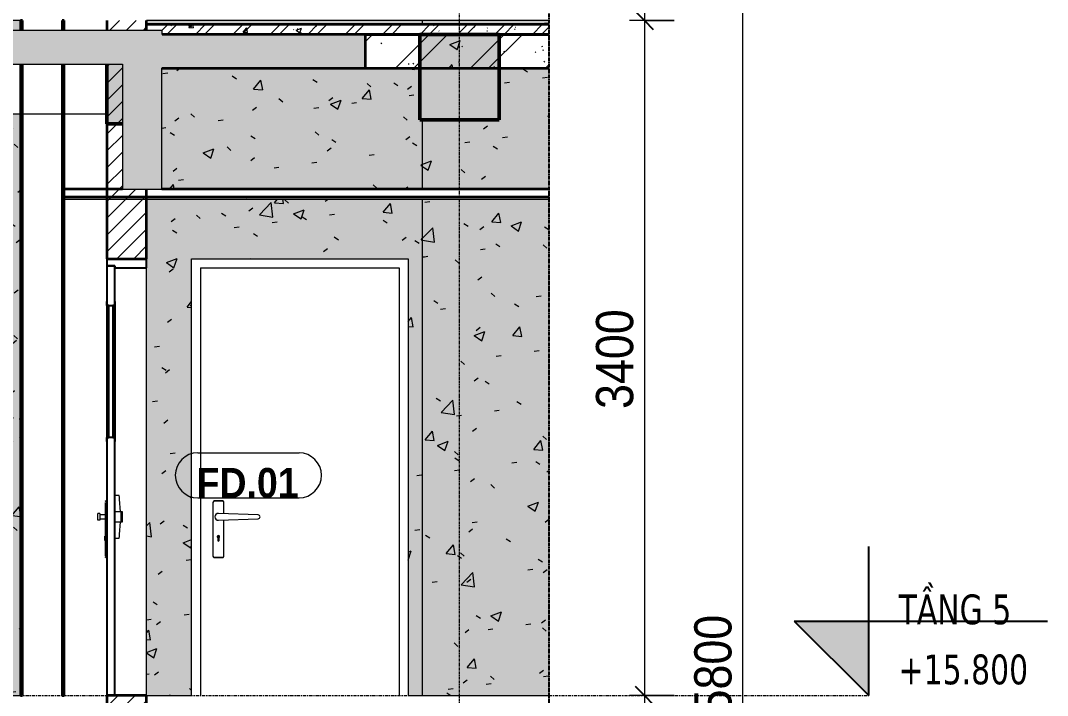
# Model space of a CAD drawing. Header units: millimetres. Extents: x 39389 to 101854, y -4225 to 80933.
# Drawn here: x 93573 to 98744, y 15800 to 19200 of the extents above; entities that cross this region are included whole.
import ezdxf

# ---------------------------------------------------------------- set-up
doc = ezdxf.new("R2010")
doc.units = ezdxf.units.MM
for name, pattern in [('Centre', [31.75, 6.35, -4.7625, 15.875, -4.7625]), ('Grid Line', [22.225, 12.7, -3.175, 3.175, -3.175]), ('Hidden', [7.14375, 4.7625, -2.38125])]:
    doc.linetypes.add(name, pattern=pattern)
for name, color, linetype, lineweight in [('0-5', 90, 'Continuous', 5), ('A-ANNO-DIMS', 211, 'Continuous', 9), ('A-ANNO-DIMS-75', 211, 'Continuous', 9), ('A-CLNG-1', 7, 'Continuous', 35), ('A-CLNG-FNSH-1', 250, 'Continuous', 18), ('A-CLNG-PATT-1', 13, 'Continuous', 18), ('A-DETL-GENF', 92, 'Continuous', 18), ('A-DETL-GENF-2', 254, 'Continuous', 18), ('A-DETL-GENF-3', 92, 'Hidden', 25), ('A-DETL-MEDM', 33, 'Continuous', 35), ('A-DETL-THIN', 151, 'Continuous', 18), ('A-DOOR', 31, 'Continuous', 18), ('A-DOOR-4', 31, 'Continuous', 25), ('A-DOOR-FRAM', 31, 'Continuous', 25), ('A-DOOR-FRAM-1', 31, 'Continuous', 18), ('A-DOOR-GLAZ', 31, 'Continuous', 25), ('A-DOOR-IDEN', 31, 'Continuous', 9), ('A-FLOR-FNSH-1', 7, 'Continuous', 35), ('A-FLOR-LEVL', 51, 'Continuous', 9), ('A-FLOR-LEVL-1', 51, 'Continuous', 25), ('A-FLOR-LEVL-2', 51, 'Centre', 9), ('A-FLOR-PATT-1', 253, 'Continuous', 18), ('A-FLOR-PATT-2', 8, 'Continuous', 18), ('A-WALL-2', 7, 'Continuous', 35), ('A-WALL-PATT-1', 111, 'Continuous', 18), ('I-WALL', 2, 'Continuous', 18), ('S-BEAM-1', 43, 'Continuous', 5), ('S-BEAM-2', 250, 'Continuous', 18), ('S-BEAM-3', 90, 'Continuous', 50), ('S-GRID-1', 1, 'Grid Line', 9)]:
    doc.layers.add(name, color=color, linetype=linetype, lineweight=lineweight)
doc.styles.add('Arial_B_2', font='arialbd.ttf', dxfattribs={"width": 0.9, "height": 150})
doc.styles.add('Tahoma_B_1', font='tahomabd.ttf', dxfattribs={"width": 0.85, "height": 150})
doc.styles.add('UTM Avo_1', font='', dxfattribs={"width": 0.9, "height": 187.5})
doc.styles.get('UTM Avo_1').set_extended_font_data('UTM Avo')
doc.dimstyles.new('1_Dim_chi_tiet_2_5_2', dxfattribs={"dimscale": 304.8, "dimtxt": 187.368928, "dimasz": 0.295276, "dimexe": 0.246063, "dimexo": 0.0625, "dimgap": 0.024606, "dimtad": 1, "dimdec": 0, "dimrnd": 5, "dimzin": 0, "dimdsep": 46, "dimtxsty": 'UTM Avo_1', "dimblk1": 'OBLIQUE', "dimblk2": 'OBLIQUE', "dimsah": 1, "dimcen": 0.09, "dimdle": 0.246063, "dimazin": 0, "dimtfac": 1, "dimtdec": 4, "dimtix": 1, "dimtmove": 0, "dimatfit": 3, "dimfxl": 0.492126, "dimfxlon": 1, "dimtvp": 1, "dimtolj": 1, "dimtzin": 0, "dimarcsym": 2})
pattern_1 = [(50, (-74605.9, 15225), (546.553, -47.817), [57.15, -628.65]), (355, (-74605.9, 15225), (-105.73, 573.17), [45.72, -502.92]), (100.451, (-74560.35, 15221), (440.828, 525.35), [48.57, -534.27]), (46.184, (-74605.9, 15377.4), (813.24, -126.13), [85.725, -942.975]), (96.636, (-74538.1, 15366.9), (712.21, 742.28), [72.855, -801.405]), (351.184, (-74605.9, 15377.4), (712.21, 742.28), [68.58, -754.38]), (21, (-74529.7, 15339.3), (454.843, -306.796), [57.15, -628.65]), (326, (-74529.7, 15339.3), (185.406, 552.564), [45.72, -502.92]), (71.451, (-74491.8, 15313.73), (640.25, 245.764), [48.57, -534.27]), (37.5, (-74605.9, 15225), (9.2664, 253.665), [5.029, -491.795, 5.029, -505.511, -504.825]), (37.5, (-74605.9, 15225), (9.2664, 253.665), [-1007.364, 5.03, -499.796]), (7.5, (-74605.9, 15225), (200.46, 300.541), [5.029, -286.055, 5.029, -480.365, -192.405]), (7.5, (-74605.9, 15225), (200.46, 300.541), [-776.478, 5.03, -187.376]), (327.5, (-74775.82, 15225), (406.773, -17.1864), [5.029, -185.471, 5.029, -589.331, -788.67]), (327.5, (-74775.82, 15225), (406.773, -17.1864), [-784.86, 5.03, -783.64]), (317.5, (-74852.02, 15225), (444.388, 76.28), [5.03, -242.62, 5.03, -389.687, -560.07]), (317.5, (-74852.02, 15225), (444.388, 76.28), [-642.366, 5.03, -555.04]), (45, (-74605.9, 15225), (-188.585, 188.585), []), (45, (-74605.9, 15510.75), (-188.585, 188.585), [])]
pattern_2 = [(50, (91113.64, 15225), (546.553, -47.817), [57.15, -628.65]), (355, (91113.64, 15225), (-105.73, 573.17), [45.72, -502.92]), (100.451, (91159.2, 15221), (440.828, 525.35), [48.57, -534.27]), (46.184, (91113.64, 15377.4), (813.24, -126.13), [85.725, -942.975]), (96.636, (91181.4, 15366.9), (712.21, 742.28), [72.855, -801.405]), (351.184, (91113.64, 15377.4), (712.21, 742.28), [68.58, -754.38]), (21, (91189.84, 15339.3), (454.843, -306.796), [57.15, -628.65]), (326, (91189.84, 15339.3), (185.406, 552.564), [45.72, -502.92]), (71.451, (91227.75, 15313.73), (640.25, 245.764), [48.57, -534.27]), (37.5, (91113.64, 15225), (9.2664, 253.665), [25.146, -471.678, 25.146, -485.394, -504.825]), (37.5, (91113.64, 15225), (9.2664, 253.665), [-1007.364, 25.146, -479.68]), (7.5, (91113.64, 15225), (200.46, 300.541), [25.146, -265.938, 25.146, -460.248, -192.405]), (7.5, (91113.64, 15225), (200.46, 300.541), [-776.478, 25.146, -167.26]), (327.5, (90943.72, 15225), (406.773, -17.1864), [25.146, -165.354, 25.146, -569.214, -788.67]), (327.5, (90943.72, 15225), (406.773, -17.1864), [-784.86, 25.146, -763.524]), (317.5, (90867.52, 15225), (444.388, 76.28), [25.146, -222.504, 25.146, -369.57, -560.07]), (317.5, (90867.52, 15225), (444.388, 76.28), [-642.366, 25.146, -534.924])]
pattern_3 = [(37.5, (91113.644, 15225), (-2.40047, 73.41204), [2.515, -55.397, 2.515, -62.255, -61.913]), (37.5, (91113.644, 15225), (-2.40047, 73.41204), [-122.682, 2.515, -59.398]), (7.5, (91113.64, 15225), (67.4282, 107.524), [2.515, -28.727, 2.515, -49.682, -20.003]), (7.5, (91113.64, 15225), (67.4282, 107.524), [-83.439, 2.515, -17.488]), (327.5, (91066.78, 15225), (118.6493, 0.2155), [2.515, -16.535, 2.515, -66.065, -89.535]), (327.5, (91066.78, 15225), (118.6493, 0.2155), [-87.63, 2.515, -87.02]), (317.5, (91066.78, 15225), (114.5339, 33.4393), [2.515, -7.01, 2.515, -42.443, -51.435]), (317.5, (91066.78, 15225), (114.5339, 33.4393), [-54.483, 2.515, -48.92])]
pattern_4 = [(45, (91113.644, 15225), (-39.77476, 39.77476), [])]
pattern_5 = [(45, (91113.644, 15225), (-42.4264, 42.4264), [])]

# ---------------------------------------------------------------- blocks, each defined once
blk = doc.blocks.new('NCV_TKTC_KET CAU_rvt-6-TKCS_THANG BỘ TB1 - MẶT CẮT')
at = {"layer": 'A-FLOR-PATT-1'}
h = blk.add_hatch(dxfattribs=at)
h.set_pattern_fill('FP_7', color=256, style=0, pattern_type=2)
h.set_pattern_definition(pattern_1)
h.paths.add_polyline_path([(-69486.8, 18960), (-69486.8, 19130), (-70409.2, 19130), (-70409.2, 18960)])
h = blk.add_hatch(dxfattribs=at)
h.set_pattern_fill('FP_7', color=256, style=0, pattern_type=2)
h.set_pattern_definition(pattern_1)
h.paths.add_polyline_path([(-69486.8, 18960), (-69486.8, 19130), (-70409.2, 19130), (-70409.2, 18960)])
at = {"layer": 'S-BEAM-1'}
for points in [[(-70136.9, 18700), (-69736.9, 18700), (-69736.9, 19130), (-70136.9, 19130), (-70136.9, 18892.8)], [(-71633.6, 18680), (-71633.6, 18980), (-71711.9, 18980), (-71711.9, 18680)]]:
    blk.add_hatch(color=256, dxfattribs=at).paths.add_polyline_path(points)
at = {"layer": 'A-FLOR-FNSH-1'}
for p, q in [((-69486.8, 19130), (-70409.2, 19130)), ((-70409.2, 18960), (-69486.8, 18960))]:
    blk.add_line(p, q, dxfattribs=at)
at = {"layer": 'S-BEAM-2'}
for p, q in [((-73036.9, 18730), (-72146.9, 18730)), ((-72136.9, 18730), (-71936.9, 18730)), ((-71926.9, 18730), (-71711.9, 18730))]:
    blk.add_line(p, q, dxfattribs=at)
at = {"layer": 'S-BEAM-3'}
for p, q in [((-69736.9, 19130), (-70136.9, 19130)), ((-70136.9, 19130), (-70136.9, 18700)), ((-69736.9, 18700), (-69736.9, 19130)), ((-71711.9, 18980), (-71711.9, 18680)), ((-71711.9, 18680), (-71633.6, 18680)), ((-70136.9, 18700), (-69736.9, 18700))]:
    blk.add_line(p, q, dxfattribs=at)
blk = doc.blocks.new('FD_01 - FD_01-1200x2200mm-V76-TKCS_THANG BỘ TB1 - MẶT CẮT')
at = {"layer": 'A-DOOR'}
for p, q in [((-71713.9, 4165), (-71713.9, 3500)), ((-71669.9, 4165), (-71669.9, 3500)), ((-71649.9, 3208), (-71671.9, 3208)), ((-71719.9, 3172.5), (-71719.9, 2902.5)), ((-71711.9, 3180), (-71717.9, 3180)), ((-71643.4, 3125.4), (-71648.4, 3188.9)), ((-71757, 3110), (-71757, 3117.5)), ((-71746.9, 3117.5), (-71757, 3117.5)), ((-71757, 3100), (-71757, 3110)), ((-71746.9, 3117.5), (-71746.9, 3110)), ((-71746.9, 3110), (-71746.9, 3100)), ((-71720, 3110), (-71746.9, 3110)), ((-71720, 3110), (-71720, 3109.7)), ((-71640.2, 3125.4), (-71671.9, 3125.4)), ((-71671.9, 3125.4), (-71671.9, 3074.6)), ((-71633.8, 3125.4), (-71640.2, 3125.4)), ((-71640.2, 3125.4), (-71640.2, 3074.6)), ((-71640.2, 3074.6), (-71640.2, 3125.4)), ((-71633.8, 3074.6), (-71633.8, 3125.4)), ((-71757, 3090), (-71757, 3100)), ((-71757, 3082.5), (-71757, 3090)), ((-71746.9, 3082.5), (-71757, 3082.5)), ((-71746.9, 3100), (-71746.9, 3090)), ((-71746.9, 3090), (-71746.9, 3082.5)), ((-71746.9, 3090), (-71720, 3090)), ((-71720, 3090.3), (-71720, 3090)), ((-71671.9, 3074.6), (-71640.2, 3074.6)), ((-71648.4, 3011.1), (-71643.4, 3074.6)), ((-71640.2, 3074.6), (-71633.8, 3074.6)), ((-71719.9, 3006), (-71721.9, 3006)), ((-71721.9, 2995.1), (-71721.9, 3003.2)), ((-71721.9, 2997), (-71721.9, 3003)), ((-71721.9, 3003), (-71721.9, 3003)), ((-71721.9, 2997), (-71721.9, 2997)), ((-71721.9, 2996.2), (-71721.9, 2995.1)), ((-71721.9, 2981.2), (-71721.9, 2995.1)), ((-71719.9, 2995.1), (-71721.9, 2995.1)), ((-71721.9, 2981.2), (-71721.9, 2981.2)), ((-71721.9, 2977.7), (-71719.9, 2977.7)), ((-71671.9, 2992.1), (-71649.9, 2992.1)), ((-71717.9, 2895), (-71711.9, 2895))]:
    blk.add_line(p, q, dxfattribs=at)
at = {"layer": 'A-DOOR', "flags": 128}
for points in [[(-71648.4, 3188.9), (-71648.7, 3193.1), (-71649, 3197.2), (-71649.3, 3200.8), (-71649.5, 3203.8), (-71649.7, 3206.1), (-71649.8, 3207.5), (-71649.9, 3208)], [(-71719.9, 3178), (-71719.9, 3178.1), (-71719.9, 3178.2), (-71719.9, 3178.2), (-71719.9, 3178.3), (-71719.9, 3178.4), (-71719.9, 3178.5), (-71719.9, 3178.6), (-71719.8, 3178.6), (-71719.8, 3178.7), (-71719.8, 3178.8), (-71719.7, 3178.9), (-71719.7, 3178.9), (-71719.7, 3179), (-71719.6, 3179.1), (-71719.6, 3179.1), (-71719.5, 3179.2), (-71719.5, 3179.3), (-71719.4, 3179.3), (-71719.4, 3179.4), (-71719.3, 3179.4), (-71719.3, 3179.5), (-71719.2, 3179.5), (-71719.1, 3179.6), (-71719.1, 3179.6), (-71719, 3179.7)], [(-71718.9, 3179.8), (-71718.8, 3179.8), (-71718.7, 3179.8), (-71718.7, 3179.9), (-71718.6, 3179.9), (-71718.5, 3179.9), (-71718.4, 3179.9), (-71718.4, 3180), (-71718.3, 3180), (-71718.2, 3180), (-71718.1, 3180), (-71718, 3180), (-71718, 3180), (-71717.9, 3180)], [(-71649.9, 2992.1), (-71649.8, 2992.5), (-71649.7, 2993.9), (-71649.5, 2996.2), (-71649.3, 2999.2), (-71649, 3002.8), (-71648.7, 3006.9), (-71648.4, 3011.1)], [(-71719, 2895.3), (-71719.1, 2895.3), (-71719.1, 2895.4), (-71719.2, 2895.4), (-71719.3, 2895.5), (-71719.3, 2895.6), (-71719.4, 2895.6), (-71719.4, 2895.7), (-71719.5, 2895.7), (-71719.5, 2895.8), (-71719.6, 2895.9), (-71719.6, 2895.9), (-71719.7, 2896), (-71719.7, 2896.1), (-71719.7, 2896.1), (-71719.8, 2896.2), (-71719.8, 2896.3), (-71719.8, 2896.4), (-71719.9, 2896.4), (-71719.9, 2896.5), (-71719.9, 2896.6), (-71719.9, 2896.7), (-71719.9, 2896.7), (-71719.9, 2896.8), (-71719.9, 2896.9), (-71719.9, 2897), (-71719.9, 2897)], [(-71717.9, 2895), (-71718, 2895), (-71718.1, 2895), (-71718.2, 2895), (-71718.3, 2895), (-71718.3, 2895), (-71718.4, 2895.1), (-71718.5, 2895.1), (-71718.6, 2895.1), (-71718.6, 2895.1), (-71718.7, 2895.2), (-71718.8, 2895.2), (-71718.9, 2895.2)]]:
    blk.add_lwpolyline(points, dxfattribs=at)
at = {"layer": 'A-DOOR-4'}
for p, q in [((-71711.9, 4365), (-71711.9, 4165)), ((-71671.9, 4365), (-71711.9, 4365)), ((-71671.9, 4165), (-71671.9, 4365)), ((-71711.9, 4185), (-71713.9, 4185)), ((-71713.9, 4185), (-71713.9, 4165)), ((-71713.9, 4165), (-71711.9, 4165)), ((-71711.9, 4165), (-71711.9, 4185)), ((-71711.9, 4165), (-71671.9, 4165)), ((-71669.9, 4185), (-71671.9, 4185)), ((-71671.9, 4185), (-71671.9, 4165)), ((-71671.9, 4165), (-71669.9, 4165)), ((-71669.9, 4165), (-71669.9, 4185)), ((-71711.9, 3500), (-71713.9, 3500)), ((-71713.9, 3500), (-71713.9, 3480)), ((-71713.9, 3480), (-71711.9, 3480)), ((-71711.9, 3500), (-71711.9, 2200)), ((-71671.9, 3500), (-71711.9, 3500)), ((-71711.9, 3480), (-71711.9, 3500)), ((-71671.9, 2200), (-71671.9, 3500)), ((-71669.9, 3500), (-71671.9, 3500)), ((-71671.9, 3500), (-71671.9, 3480)), ((-71671.9, 3480), (-71669.9, 3480)), ((-71669.9, 3480), (-71669.9, 3500)), ((-71711.9, 2200), (-71671.9, 2200))]:
    blk.add_line(p, q, dxfattribs=at)
at = {"layer": 'A-DOOR-FRAM'}
for p, q in [((-71511.9, 4400), (-71711.9, 4400)), ((-71711.9, 4400), (-71711.9, 4365)), ((-71511.9, 4355), (-71511.9, 4400)), ((-71711.9, 4365), (-71671.9, 4365)), ((-71671.9, 4365), (-71671.9, 4355)), ((-71671.9, 4355), (-71511.9, 4355))]:
    blk.add_line(p, q, dxfattribs=at)
at = {"layer": 'A-DOOR-FRAM-1'}
blk.add_line((-71511.9, 2200), (-71511.9, 4355), dxfattribs=at)
at = {"layer": 'A-DOOR-GLAZ'}
for p, q in [((-71701.9, 4165), (-71711.9, 4165)), ((-71711.9, 4165), (-71711.9, 3500)), ((-71701.9, 3500), (-71701.9, 4165)), ((-71671.9, 4165), (-71681.9, 4165)), ((-71681.9, 4165), (-71681.9, 3500)), ((-71671.9, 3500), (-71671.9, 4165)), ((-71711.9, 3500), (-71701.9, 3500)), ((-71681.9, 3500), (-71671.9, 3500))]:
    blk.add_line(p, q, dxfattribs=at)
blk = doc.blocks.new('FD_05 - FD_05-1000x2200mm-V78-TKCS_THANG BỘ TB1 - MẶT CẮT')
at = {"layer": 'A-DOOR'}
for p, q in [((-71177.8, 6572.5), (-71177.8, 6302.5)), ((-71130.3, 6580), (-71170.3, 6580)), ((-71170.3, 6580), (-71130.3, 6580)), ((-71122.8, 6516.5), (-71122.8, 6572.5)), ((-70949.9, 6510), (-71150.3, 6517.5)), ((-71150.3, 6482.5), (-70949.9, 6490)), ((-71122.8, 6302.5), (-71122.8, 6483.5)), ((-71153.8, 6395.1), (-71153.8, 6381.2)), ((-71151, 6397), (-71151, 6403)), ((-71149.6, 6403), (-71149.6, 6397)), ((-71146.8, 6381.2), (-71146.8, 6395.1)), ((-71170.3, 6295), (-71130.3, 6295)), ((-71130.3, 6295), (-71170.3, 6295))]:
    blk.add_line(p, q, dxfattribs=at)
at = {"layer": 'A-DOOR', "flags": 128}
for points in [[(-71170.3, 6580), (-71170.6, 6580), (-71170.9, 6580), (-71171.2, 6579.9), (-71171.5, 6579.9), (-71171.8, 6579.9), (-71172.1, 6579.8), (-71172.4, 6579.7), (-71172.7, 6579.6), (-71173, 6579.5), (-71173.2, 6579.4), (-71173.5, 6579.3), (-71173.8, 6579.2), (-71174, 6579), (-71174.3, 6578.9), (-71174.5, 6578.7), (-71174.8, 6578.5), (-71175, 6578.3), (-71175.3, 6578.1), (-71175.5, 6577.9), (-71175.7, 6577.7), (-71175.9, 6577.5), (-71176.1, 6577.3), (-71176.3, 6577), (-71176.5, 6576.8), (-71176.6, 6576.6), (-71176.8, 6576.3), (-71176.9, 6576), (-71177.1, 6575.8), (-71177.2, 6575.5), (-71177.3, 6575.2), (-71177.4, 6574.9), (-71177.5, 6574.7), (-71177.6, 6574.4), (-71177.6, 6574.1), (-71177.7, 6573.8), (-71177.7, 6573.5), (-71177.8, 6573.2), (-71177.8, 6572.9), (-71177.8, 6572.6), (-71177.8, 6572.5)], [(-71122.8, 6572.5), (-71122.8, 6572.8), (-71122.8, 6573.1), (-71122.9, 6573.4), (-71122.9, 6573.7), (-71123, 6574), (-71123, 6574.3), (-71123.1, 6574.6), (-71123.2, 6574.9), (-71123.3, 6575.1), (-71123.4, 6575.4), (-71123.5, 6575.7), (-71123.7, 6576), (-71123.8, 6576.2), (-71124, 6576.5), (-71124.1, 6576.7), (-71124.3, 6577), (-71124.5, 6577.2), (-71124.7, 6577.4), (-71124.9, 6577.7), (-71125.1, 6577.9), (-71125.3, 6578.1), (-71125.5, 6578.3), (-71125.8, 6578.5), (-71126, 6578.6), (-71126.3, 6578.8), (-71126.5, 6579), (-71126.8, 6579.1), (-71127, 6579.3), (-71127.3, 6579.4), (-71127.6, 6579.5), (-71127.9, 6579.6), (-71128.2, 6579.7), (-71128.4, 6579.8), (-71128.7, 6579.8), (-71129, 6579.9), (-71129.3, 6579.9), (-71129.6, 6580), (-71129.9, 6580), (-71130.2, 6580), (-71130.3, 6580)], [(-71177.8, 6302.5), (-71177.8, 6302.2), (-71177.8, 6301.9), (-71177.8, 6301.6), (-71177.7, 6301.3), (-71177.7, 6301), (-71177.6, 6300.7), (-71177.5, 6300.4), (-71177.4, 6300.1), (-71177.3, 6299.9), (-71177.2, 6299.6), (-71177.1, 6299.3), (-71177, 6299), (-71176.8, 6298.8), (-71176.7, 6298.5), (-71176.5, 6298.3), (-71176.3, 6298), (-71176.1, 6297.8), (-71175.9, 6297.6), (-71175.7, 6297.3), (-71175.5, 6297.1), (-71175.3, 6296.9), (-71175.1, 6296.7), (-71174.9, 6296.5), (-71174.6, 6296.4), (-71174.4, 6296.2), (-71174.1, 6296), (-71173.8, 6295.9), (-71173.6, 6295.7), (-71173.3, 6295.6), (-71173, 6295.5), (-71172.7, 6295.4), (-71172.5, 6295.3), (-71172.2, 6295.2), (-71171.9, 6295.2), (-71171.6, 6295.1), (-71171.3, 6295.1), (-71171, 6295), (-71170.7, 6295), (-71170.4, 6295), (-71170.3, 6295)], [(-71130.3, 6295), (-71130, 6295), (-71129.7, 6295), (-71129.4, 6295.1), (-71129.1, 6295.1), (-71128.8, 6295.1), (-71128.5, 6295.2), (-71128.3, 6295.3), (-71128, 6295.4), (-71127.7, 6295.5), (-71127.4, 6295.6), (-71127.1, 6295.7), (-71126.9, 6295.8), (-71126.6, 6296), (-71126.3, 6296.1), (-71126.1, 6296.3), (-71125.8, 6296.5), (-71125.6, 6296.7), (-71125.4, 6296.9), (-71125.1, 6297.1), (-71124.9, 6297.3), (-71124.7, 6297.5), (-71124.5, 6297.7), (-71124.3, 6298), (-71124.2, 6298.2), (-71124, 6298.5), (-71123.8, 6298.7), (-71123.7, 6299), (-71123.6, 6299.2), (-71123.4, 6299.5), (-71123.3, 6299.8), (-71123.2, 6300.1), (-71123.1, 6300.4), (-71123, 6300.7), (-71123, 6300.9), (-71122.9, 6301.2), (-71122.9, 6301.5), (-71122.8, 6301.8), (-71122.8, 6302.1), (-71122.8, 6302.4), (-71122.8, 6302.5)]]:
    blk.add_lwpolyline(points, dxfattribs=at)
at = {"layer": 'A-DOOR'}
for centre, radius, start, end in [((-71170.3, 6572.5), 7.5, 90, 180), ((-71130.3, 6572.5), 7.5, 0, 90), ((-71150.3, 6500), 17.5, 90, 180), ((-71150.3, 6500), 17.5, 180, 270), ((-70950.3, 6500), 10, 0, 87.8544), ((-70950.3, 6500), 10, 272.1456, 0), ((-71150.3, 6400), 6, 305.6853, 234.3147), ((-71150.3, 6381.2), 3.5, 180, 0), ((-71150.3, 6403), 0.7, 0, 180), ((-71150.3, 6397), 0.7, 180, 0), ((-71150.3, 6397), 0.7, 195, 255), ((-71150.3, 6403), 0.7, 120, 150), ((-71150.3, 6397), 0.7, 285, 345), ((-71150.3, 6403), 0.7, 30, 60), ((-71170.3, 6302.5), 7.5, 180, 270), ((-71130.3, 6302.5), 7.52, 270, 0)]:
    blk.add_arc(centre, radius, start, end, dxfattribs=at)
at = {"layer": 'A-DOOR-FRAM-1'}
for p, q in [((-71240.3, 7755), (-71240.3, 5600)), ((-71240.3, 7755), (-70240.3, 7755)), ((-70240.3, 7755), (-70240.3, 5600))]:
    blk.add_line(p, q, dxfattribs=at)
blk = doc.blocks.new('BORDER VIEW - BORDER VIEW-3755933-TKCS_THANG BỘ TB1 - MẶT CẮT')
at = {"layer": 'A-DETL-GENF-3'}
blk.add_line((-69486.8, 33921.5), (-69486.8, -2550), dxfattribs=at)
blk = doc.blocks.new('Level - CAO ĐỘ LEVEL-350587-TKCS_THANG BỘ TB1 - MẶT CẮT')
at = {"layer": 'A-FLOR-LEVL'}
blk.add_hatch(color=256, dxfattribs=at).paths.add_polyline_path([(-67875.6, 2575), (-67875.6, 2200), (-68250.6, 2575)])
at = {"layer": 'A-FLOR-LEVL-1'}
for p, q in [((-67875.6, 2200), (-67875.6, 2950)), ((-68250.6, 2575), (-67875.6, 2200)), ((-68250.6, 2575), (-66975.6, 2575))]:
    blk.add_line(p, q, dxfattribs=at)
blk = doc.blocks.new('DIMBLOCK210-TKCS_THANG BỘ TB1 - MẶT CẮT')
at = {"layer": 'A-ANNO-DIMS-75'}
for p, q in [((96863.9, 22600), (96638.9, 22600)), ((96713.9, 22600), (96713.9, 19200)), ((96713.9, 22600), (96863.9, 22600)), ((96863.9, 19200), (96638.9, 19200)), ((96713.9, 19200), (96863.9, 19200))]:
    blk.add_line(p, q, dxfattribs=at)
at = {"layer": 'A-ANNO-DIMS-75', "lineweight": 25}
for p, q in [((96713.9, 22600), (96668.9, 22645)), ((96713.9, 22600), (96758.9, 22555)), ((96713.9, 19200), (96668.9, 19245)), ((96713.9, 19200), (96758.9, 19155))]:
    blk.add_line(p, q, dxfattribs=at)
at = {"layer": 'A-ANNO-DIMS-75', "color": 0, "insert": (96470.3, 20643.2), "char_height": 187.5, "width": 616.236, "attachment_point": 1, "rotation": 90, "line_spacing_factor": 1.110334, "style": 'UTM Avo_1'}
blk.add_mtext('3400', dxfattribs=at)
blk = doc.blocks.new('_Oblique')
at = {"color": 0, "linetype": 'ByBlock', "lineweight": -2}
blk.add_line((-0.5, -0.5), (0.5, 0.5), dxfattribs=at)
blk = doc.blocks.new('DIMBLOCK211-TKCS_THANG BỘ TB1 - MẶT CẮT')
at = {"layer": 'A-ANNO-DIMS-75', "lineweight": 25}
for p, q in [((96713.9, 19200), (96668.9, 19245)), ((96713.9, 19200), (96758.9, 19155)), ((96713.9, 15800), (96668.9, 15845)), ((96713.9, 15800), (96758.9, 15755))]:
    blk.add_line(p, q, dxfattribs=at)
at = {"layer": 'A-ANNO-DIMS-75'}
for p, q in [((96863.9, 19200), (96638.9, 19200)), ((96713.9, 19200), (96713.9, 15800)), ((96713.9, 19200), (96863.9, 19200)), ((96863.9, 15800), (96638.9, 15800)), ((96713.9, 15800), (96863.9, 15800))]:
    blk.add_line(p, q, dxfattribs=at)
at = {"layer": 'A-ANNO-DIMS-75', "color": 0, "insert": (96470.3, 17243.2), "char_height": 187.5, "width": 616.236, "attachment_point": 1, "rotation": 90, "line_spacing_factor": 1.110334, "style": 'UTM Avo_1'}
blk.add_mtext('3400', dxfattribs=at)
blk = doc.blocks.new('DIMBLOCK212-TKCS_THANG BỘ TB1 - MẶT CẮT')
at = {"layer": 'A-ANNO-DIMS-75', "lineweight": 25}
for p, q in [((96713.9, 15800), (96668.9, 15845)), ((96713.9, 15800), (96758.9, 15755)), ((96713.9, 12400), (96668.9, 12445)), ((96713.9, 12400), (96758.9, 12355))]:
    blk.add_line(p, q, dxfattribs=at)
at = {"layer": 'A-ANNO-DIMS-75'}
for p, q in [((96863.9, 15800), (96638.9, 15800)), ((96713.9, 15800), (96713.9, 12400)), ((96713.9, 15800), (96863.9, 15800)), ((96863.9, 12400), (96638.9, 12400)), ((96713.9, 12400), (96863.9, 12400))]:
    blk.add_line(p, q, dxfattribs=at)
at = {"layer": 'A-ANNO-DIMS-75', "color": 0, "insert": (96470.3, 13843.2), "char_height": 187.5, "width": 616.236, "attachment_point": 1, "rotation": 90, "line_spacing_factor": 1.110334, "style": 'UTM Avo_1'}
blk.add_mtext('3400', dxfattribs=at)
blk = doc.blocks.new('DIMBLOCK217-TKCS_THANG BỘ TB1 - MẶT CẮT')
at = {"layer": 'A-ANNO-DIMS-75'}
for p, q in [((97208.9, 33875), (97208.9, -2075)), ((97358.9, 33800), (97133.9, 33800)), ((97208.9, 33800), (97358.9, 33800)), ((97358.9, -2000), (97133.9, -2000)), ((97208.9, -2000), (97358.9, -2000))]:
    blk.add_line(p, q, dxfattribs=at)
at = {"layer": 'A-ANNO-DIMS-75', "lineweight": 25}
for p, q in [((97208.9, 33800), (97163.9, 33845)), ((97208.9, 33800), (97253.9, 33755)), ((97208.9, -2000), (97163.9, -1955)), ((97208.9, -2000), (97253.9, -2045))]:
    blk.add_line(p, q, dxfattribs=at)
at = {"layer": 'A-ANNO-DIMS-75', "color": 0, "insert": (96965.3, 15579), "char_height": 187.5, "width": 770.294, "attachment_point": 1, "rotation": 90, "line_spacing_factor": 1.110334, "style": 'UTM Avo_1'}
blk.add_mtext('35800', dxfattribs=at)
blk = doc.blocks.new('STN_Door Tag - STN_Door Tag-1788670-TKCS_THANG BỘ TB1 - MẶT CẮT')
at = {"layer": 'A-DOOR-IDEN'}
for p, q in [((-77927.8, 2664), (-77417.8, 2664)), ((-77927.8, 2437.6), (-77417.8, 2437.6))]:
    blk.add_line(p, q, dxfattribs=at)
for centre, start, end in [((-77927.8, 2550.8), 90, 270), ((-77417.8, 2550.8), 270, 90)]:
    blk.add_arc(centre, 113.2, start, end, dxfattribs=at)

msp = doc.modelspace()

# ---------------------------------------------------------------- hatches: boundary and pattern name
at = {"layer": 'A-CLNG-PATT-1'}
h = msp.add_hatch(dxfattribs=at)
h.set_pattern_fill('FP_10', color=256, style=0, pattern_type=2)
h.set_pattern_definition([(0, (91113.64, 15225), (609.6, 152.4), [25.146, -432.054, 25.146, -432.054, -2438.4]), (0, (91113.64, 15225), (609.6, 152.4), [-914.4, 25.146, -889.254, 25.146, -432.054, -1066.8]), (0, (91113.64, 15225), (609.6, 152.4), [-2286, 25.146, -279.654, 25.146, -736.854]), (120, (91342.24, 15301.2), (-436.7823, 451.729), [25.146, -432.054, 25.146, -2870.454]), (120, (91342.24, 15301.2), (-436.7823, 451.729), [-482.346, -432.054, 25.146, -889.254, -1524]), (120, (91342.24, 15301.2), (-436.7823, 451.729), [-1828.8, 25.146, -432.054, 25.146, -1041.654]), (120, (91342.24, 15301.2), (-436.7823, 451.729), [-2311.146, -279.654, 25.146, -736.854]), (240, (91418.44, 15606), (-172.8177, -604.129), [25.146, -432.054, 25.146, -432.054, -2438.4]), (240, (91418.44, 15606), (-172.8177, -604.129), [-914.4, 25.146, -889.254, 25.146, -432.054, -1066.8]), (240, (91418.44, 15606), (-172.8177, -604.129), [-2286, 25.146, -279.654, 25.146, -736.854])])
h.paths.add_polyline_path([(96232.7, 18300), (96232.7, 18310), (93782.6, 18310), (93782.6, 18300), (95696.3, 18300)])
at = {"layer": 'A-DETL-GENF-2'}
h = msp.add_hatch(dxfattribs=at)
h.set_pattern_fill('FP_7', color=256, style=0, pattern_type=2)
h.set_pattern_definition([(50, (91113.64, 15225), (546.553, -47.817), [57.15, -628.65]), (355, (91113.64, 15225), (-105.728, 573.17), [45.72, -502.92]), (100.451, (91159.2, 15221), (440.828, 525.35), [48.57, -534.27]), (46.184, (91113.64, 15377.4), (813.237, -126.128), [85.725, -942.975]), (96.636, (91181.4, 15366.9), (712.207, 742.283), [72.855, -801.405]), (351.184, (91113.64, 15377.4), (712.215, 742.276), [68.58, -754.38]), (21, (91189.84, 15339.3), (454.843, -306.796), [57.15, -628.65]), (326, (91189.84, 15339.3), (185.406, 552.564), [45.72, -502.92]), (71.451, (91227.75, 15313.73), (640.251, 245.764), [48.57, -534.27]), (37.5, (91113.64, 15225), (9.2664, 253.665), [5.029, -491.795, 5.029, -505.511, -504.825]), (37.5, (91113.64, 15225), (9.2664, 253.665), [-1007.364, 5.029, -499.796]), (7.5, (91113.64, 15225), (200.4594, 300.5414), [5.029, -286.055, 5.029, -480.365, -192.405]), (7.5, (91113.64, 15225), (200.4594, 300.5414), [-776.478, 5.029, -187.376]), (327.5, (90943.72, 15225), (406.7728, -17.1864), [5.029, -185.471, 5.029, -589.331, -788.67]), (327.5, (90943.72, 15225), (406.7728, -17.1864), [-784.86, 5.029, -783.641]), (317.5, (90867.52, 15225), (444.388, 76.2803), [5.029, -242.621, 5.029, -389.687, -560.07]), (317.5, (90867.52, 15225), (444.388, 76.2803), [-642.366, 5.029, -555.041]), (45, (91113.64, 15225), (-188.5854, 188.5854), []), (45, (91113.64, 15510.75), (-188.5854, 188.5854), [])])
h.paths.add_polyline_path([(87786.3, 50), (87786.3, 650), (87486.3, 650), (87486.3, 50)])
h.paths.add_polyline_path([(94286, 1350), (94286, 1960), (95280.4, 1960), (95280.4, 2130), (94286, 2130), (94286, 2150), (91202.6, 2150), (91202.6, 1750), (91402.6, 1750), (91402.6, 1980), (93782.6, 1980), (93782.6, 1960), (94086, 1960), (94086, 1350)])
h.paths.add_polyline_path([(87786.3, 3110), (87786.3, 3710), (87482.6, 3710), (87482.6, 3110)])
h.paths.add_polyline_path([(94086, 4750), (94284.2, 4750), (94284.2, 5360), (95235.3, 5360), (95235.3, 5530), (94286, 5530), (94286, 5550), (91720.6, 5550), (91720.6, 5150), (91920.6, 5150), (91920.6, 5380), (94086, 5380)])
h.paths.add_polyline_path([(87682.6, 5380), (87682.6, 5600), (87484.7, 5600), (87484.7, 5380)])
h.paths.add_polyline_path([(87482.6, 6700), (87782.6, 6700), (87782.6, 7300), (87482.6, 7300)])
h.paths.add_polyline_path([(94086, 8150), (94284.2, 8150), (94284.2, 8760), (95227.8, 8760), (95227.8, 8930), (94286, 8930), (94286, 8950), (91720.6, 8950), (91720.6, 8550), (91920.6, 8550), (91920.6, 8780), (94086, 8780)])
h.paths.add_polyline_path([(87484.7, 8780), (87684.7, 8780), (87684.7, 9000), (87484.7, 9000)])
h.paths.add_polyline_path([(87782.6, 10100), (87782.6, 10700), (87482.6, 10700), (87482.6, 10100)])
h.paths.add_polyline_path([(94132.3, 11550), (94284.2, 11550), (94284.2, 12160), (95310.4, 12160), (95310.4, 12330), (94286, 12330), (94286, 12350), (91720.6, 12350), (91720.6, 11950), (91920.6, 11950), (91920.6, 12180), (94086, 12180), (94086, 11550)])
h.paths.add_polyline_path([(87482.6, 12180), (87684.7, 12180), (87684.7, 12400), (87482.6, 12400)])
h.paths.add_polyline_path([(87482.6, 13500), (87786.3, 13500), (87786.3, 14100), (87482.6, 14100)])
h.paths.add_polyline_path([(94086, 14950), (94284.2, 14950), (94284.2, 15560), (95220.3, 15560), (95220.3, 15730), (94286, 15730), (94286, 15750), (91720.6, 15750), (91720.6, 15350), (91920.6, 15350), (91920.6, 15580), (94086, 15580), (94086, 15237.8)])
h.paths.add_polyline_path([(87482.6, 15580), (87684.7, 15580), (87684.7, 15800), (87482.6, 15800)])
h.paths.add_polyline_path([(87482.6, 16900), (87786.3, 16900), (87786.3, 17500), (87482.6, 17500)])
h.paths.add_polyline_path([(94284.2, 18350), (94284.2, 18960), (95310.4, 18960), (95310.4, 19130), (94286, 19130), (94286, 19150), (91720.6, 19150), (91720.6, 18750), (91920.6, 18750), (91920.6, 18980), (94086, 18980), (94086, 18350)])
h.paths.add_polyline_path([(87682.6, 18980), (87682.6, 19200), (87472.6, 19200), (87472.6, 18980)])
h.paths.add_polyline_path([(87482.6, 20300), (87786.3, 20300), (87786.3, 20900), (87482.6, 20900)])
h.paths.add_polyline_path([(94284.2, 21750), (94284.2, 22360), (95220.3, 22360), (95220.3, 22530), (94286, 22530), (94286, 22550), (91720.6, 22550), (91720.6, 22150), (91920.6, 22150), (91920.6, 22380), (94086, 22380), (94086, 21750)])
h.paths.add_polyline_path([(87682.6, 22380), (87682.6, 22600), (87482.6, 22600), (87482.6, 22380)])
h.paths.add_polyline_path([(87482.6, 23700), (87786.3, 23700), (87786.3, 24300), (87482.6, 24300)])
h.paths.add_polyline_path([(94086, 25150), (94284.2, 25150), (94284.2, 25760), (95272.1, 25760), (95272.1, 25930), (94286, 25930), (94286, 25950), (91720.6, 25950), (91720.6, 25550), (91920.6, 25550), (91920.6, 25780), (94086, 25780)])
h.paths.add_polyline_path([(87682.6, 25780), (87682.6, 26000), (87482.6, 26000), (87482.6, 25780)])
h.paths.add_polyline_path([(87482.6, 27200), (87786.3, 27200), (87786.3, 27800), (87482.6, 27800), (87482.6, 27421.1)])
h.paths.add_polyline_path([(93782.6, 28750), (93782.6, 29350), (93982.6, 29350), (93982.6, 29150), (96232.7, 29150), (96232.7, 29500), (93782.6, 29500), (93782.6, 29550), (91720.6, 29550), (91720.6, 29150), (91920.6, 29150), (91920.6, 29350), (93582.6, 29350), (93582.6, 28750)])
h.paths.add_polyline_path([(87482.6, 29350), (87680.9, 29350), (87680.9, 29650), (87482.6, 29650)])
h.paths.add_polyline_path([(93884.2, 32800), (93884.2, 33000), (94982.6, 33000), (94982.6, 33200), (87482.6, 33200), (87482.6, 33000), (93582.6, 33000), (93582.6, 32800), (93819.6, 32800)])
at = {"layer": 'A-FLOR-PATT-2'}
h = msp.add_hatch(dxfattribs=at)
h.set_pattern_fill('FP_8', color=256, style=0, pattern_type=2)
h.set_pattern_definition([(50, (91113.64, 15225), (273.276, -23.909), [28.575, -314.325]), (355, (91113.64, 15225), (-52.865, 286.585), [22.86, -251.46]), (100.451, (91136.42, 15223), (220.414, 262.675), [24.285, -267.135]), (46.184, (91113.64, 15301.2), (406.619, -63.065), [42.862, -471.487]), (96.636, (91147.53, 15295.94), (356.104, 371.141), [36.428, -400.703]), (351.184, (91113.64, 15301.2), (356.107, 371.138), [34.29, -377.19]), (21, (91151.74, 15282.15), (227.421, -153.398), [28.575, -314.325]), (326, (91151.74, 15282.15), (92.703, 276.282), [22.86, -251.46]), (71.451, (91170.7, 15269.37), (320.125, 122.882), [24.285, -267.135]), (37.5, (91113.64, 15225), (4.6325, 126.8326), [2.515, -245.897, 2.515, -252.755, -252.413]), (37.5, (91113.64, 15225), (4.6325, 126.8326), [-503.682, 2.515, -249.898]), (7.5, (91113.64, 15225), (100.2292, 150.271), [2.515, -143.027, 2.515, -240.182, -96.203]), (7.5, (91113.64, 15225), (100.2292, 150.271), [-388.239, 2.515, -93.688]), (327.5, (91028.68, 15225), (203.3868, -8.5935), [2.515, -92.735, 2.515, -294.665, -394.335]), (327.5, (91028.68, 15225), (203.3868, -8.5935), [-392.43, 2.515, -391.82]), (317.5, (90990.58, 15225), (222.1944, 38.14), [2.515, -121.31, 2.515, -194.843, -280.035]), (317.5, (90990.58, 15225), (222.1944, 38.14), [-321.183, 2.515, -277.52]), (45, (91113.64, 15225), (-94.2927, 94.2927), []), (45, (91113.64, 15367.88), (-94.2927, 94.2927), [])])
h.paths.add_polyline_path([(94445.1, 19130), (96232.7, 19130), (96232.7, 19180), (94207.6, 19180), (94207.6, 19150), (94286, 19150), (94286, 19130)])
at = {"layer": 'A-WALL-PATT-1'}
h = msp.add_hatch(dxfattribs=at)
h.set_pattern_fill('FP_6', color=256, style=0, pattern_type=2)
h.set_pattern_definition(pattern_5)
h.paths.add_polyline_path([(94007.6, 19150), (94207.6, 19150), (94207.6, 19200), (94007.6, 19200)])
h.paths.add_polyline_path([(94007.6, 21400), (94207.6, 21400), (94207.6, 21750), (94086, 21750), (94086, 22380), (94007.6, 22380), (94007.6, 21508.9)])
h = msp.add_hatch(dxfattribs=at)
h.set_pattern_fill('FP_12', color=256, style=0, pattern_type=2)
h.set_pattern_definition(pattern_2)
h.paths.add_polyline_path([(93572.6, 15800), (93572.6, 18730), (92922.6, 18730), (92922.6, 15800)])
h.paths.add_polyline_path([(93572.6, 19150), (93572.6, 19200), (92922.6, 19200), (92922.6, 19150), (92932.2, 19150)])
h = msp.add_hatch(dxfattribs=at)
h.set_pattern_fill('FP_13', color=256, style=0, pattern_type=2)
h.set_pattern_definition(pattern_3)
h.paths.add_polyline_path([(93572.6, 15800), (93572.6, 18730), (92922.6, 18730), (92922.6, 15800)])
h.paths.add_polyline_path([(93572.6, 19150), (93572.6, 19200), (92922.6, 19200), (92922.6, 19150), (92932.2, 19150)])
h = msp.add_hatch(dxfattribs=at)
h.set_pattern_fill('FP_11', color=256, style=0, pattern_type=2)
h.set_pattern_definition(pattern_4)
h.paths.add_polyline_path([(93582.6, 15800), (93582.6, 18980), (93572.6, 18980), (93572.6, 15800)])
h.paths.add_polyline_path([(93572.6, 19150), (93582.6, 19150), (93582.6, 19200), (93572.6, 19200)])
h = msp.add_hatch(dxfattribs=at)
h.set_pattern_fill('FP_11', color=256, style=0, pattern_type=2)
h.set_pattern_definition(pattern_4)
h.paths.add_polyline_path([(93792.6, 15800), (93792.6, 18980), (93782.6, 18980), (93782.6, 15800)])
h.paths.add_polyline_path([(93782.6, 19150), (93792.6, 19150), (93792.6, 19200), (93782.6, 19200)])
h = msp.add_hatch(dxfattribs=at)
h.set_pattern_fill('FP_12', color=256, style=0, pattern_type=2)
h.set_pattern_definition(pattern_2)
h.paths.add_polyline_path([(94434.2, 15800), (94434.2, 18000), (95524.2, 18000), (95524.2, 15800), (95597.6, 15800), (95597.6, 18300), (94207.6, 18300), (94207.6, 15800)])
h.paths.add_polyline_path([(95597.6, 18350), (95597.6, 18700), (95582.6, 18700), (95582.6, 18960), (94284.2, 18960), (94284.2, 18350), (95567.5, 18350)])
h.paths.add_polyline_path([(95070.7, 19180), (95597.6, 19180), (95597.6, 19200), (94207.6, 19200), (94207.6, 19180), (94445.1, 19180)])
h = msp.add_hatch(dxfattribs=at)
h.set_pattern_fill('FP_13', color=256, style=0, pattern_type=2)
h.set_pattern_definition(pattern_3)
h.paths.add_polyline_path([(94434.2, 15800), (94434.2, 18000), (95524.2, 18000), (95524.2, 15800), (95597.6, 15800), (95597.6, 18300), (94207.6, 18300), (94207.6, 15800)])
h.paths.add_polyline_path([(95597.6, 18350), (95597.6, 18700), (95582.6, 18700), (95582.6, 18960), (94284.2, 18960), (94284.2, 18350), (95567.5, 18350)])
h.paths.add_polyline_path([(95070.7, 19180), (95597.6, 19180), (95597.6, 19200), (94207.6, 19200), (94207.6, 19180), (94445.1, 19180)])
h = msp.add_hatch(dxfattribs=at)
h.set_pattern_fill('FP_12', color=256, style=0, pattern_type=2)
h.set_pattern_definition(pattern_2)
h.paths.add_polyline_path([(95597.6, 15800), (95607.6, 15800), (95607.6, 18300), (95597.6, 18300), (95597.6, 17674.4)])
h.paths.add_polyline_path([(95607.6, 18350), (95607.6, 18700), (95597.6, 18700), (95597.6, 18350)])
h.paths.add_polyline_path([(95597.6, 19180), (95607.6, 19180), (95607.6, 19200), (95597.6, 19200)])
h = msp.add_hatch(dxfattribs=at)
h.set_pattern_fill('FP_13', color=256, style=0, pattern_type=2)
h.set_pattern_definition(pattern_3)
h.paths.add_polyline_path([(95597.6, 15800), (95607.6, 15800), (95607.6, 18300), (95597.6, 18300), (95597.6, 17674.4)])
h.paths.add_polyline_path([(95607.6, 18350), (95607.6, 18700), (95597.6, 18700), (95597.6, 18350)])
h.paths.add_polyline_path([(95597.6, 19180), (95607.6, 19180), (95607.6, 19200), (95597.6, 19200)])
h = msp.add_hatch(dxfattribs=at)
h.set_pattern_fill('FP_12', color=256, style=0, pattern_type=2)
h.set_pattern_definition(pattern_2)
h.paths.add_polyline_path([(96232.7, 15800), (96232.7, 18300), (95607.6, 18300), (95607.6, 15800)])
h.paths.add_polyline_path([(95982.6, 18350), (96232.7, 18350), (96232.7, 18960), (95982.6, 18960), (95982.6, 18700), (95607.6, 18700), (95607.6, 18350), (95696.3, 18350)])
h.paths.add_polyline_path([(95741.8, 19180), (96232.7, 19180), (96232.7, 19200), (95607.6, 19200), (95607.6, 19180), (95723.6, 19180)])
h = msp.add_hatch(color=256, dxfattribs=at)
h.paths.add_polyline_path([(96232.7, 15800), (96232.7, 18300), (95607.6, 18300), (95607.6, 15800)])
h.paths.add_polyline_path([(95982.6, 18350), (96232.7, 18350), (96232.7, 18960), (95982.6, 18960), (95982.6, 18700), (95607.6, 18700), (95607.6, 18350), (95696.3, 18350)])
h.paths.add_polyline_path([(95741.8, 19180), (96232.7, 19180), (96232.7, 19200), (95607.6, 19200), (95607.6, 19180), (95723.6, 19180)])
h = msp.add_hatch(dxfattribs=at)
h.set_pattern_fill('FP_6', color=256, style=0, pattern_type=2)
h.set_pattern_definition(pattern_5)
h.paths.add_polyline_path([(94007.6, 15750), (94207.6, 15750), (94207.6, 15800), (94007.6, 15800)])
h.paths.add_polyline_path([(94086, 18000), (94207.6, 18000), (94207.6, 18350), (94086, 18350), (94086, 18980), (94007.6, 18980), (94007.6, 18000)])

# ---------------------------------------------------------------- linework, layer by layer
at = {"layer": 'A-CLNG-1'}
for p, q in [((94086, 18350), (93782.6, 18350)), ((96232.7, 18310), (93782.6, 18310)), ((96232.7, 18350), (94284.2, 18350))]:
    msp.add_line(p, q, dxfattribs=at)
at = {"layer": 'A-CLNG-FNSH-1'}
msp.add_line((93782.6, 18300), (96232.7, 18300), dxfattribs=at)
at = {"layer": 'A-DETL-MEDM'}
for p, q in [((95310.4, 19130), (94286, 19130)), ((95310.4, 18960), (95310.4, 19130)), ((94284.2, 18960), (95310.4, 18960))]:
    msp.add_line(p, q, dxfattribs=at)
at = {"layer": 'A-DETL-THIN'}
for p, q in [((94286, 19150), (91720.6, 19150)), ((94286, 19130), (94286, 19150)), ((91920.6, 18980), (94086, 18980)), ((94086, 18980), (94086, 18350)), ((94284.2, 18350), (94284.2, 18960)), ((94086, 18350), (94284.2, 18350))]:
    msp.add_line(p, q, dxfattribs=at)
at = {"layer": 'A-FLOR-FNSH-1'}
for p, q in [((96232.7, 19180), (94207.6, 19180)), ((95310.4, 19130), (96232.7, 19130))]:
    msp.add_line(p, q, dxfattribs=at)
at = {"layer": 'A-FLOR-LEVL-2'}
msp.add_line((85744.3, 15800), (97843.9, 15800), dxfattribs=at)
at = {"layer": 'A-WALL-2'}
for p, q in [((93582.6, 19200), (93572.6, 19200)), ((93572.6, 19200), (93572.6, 19150)), ((93582.6, 19150), (93582.6, 19200)), ((93792.6, 19200), (93782.6, 19200)), ((93782.6, 19200), (93782.6, 19150)), ((93792.6, 19150), (93792.6, 19200)), ((94007.6, 19200), (94007.6, 19150)), ((94207.6, 19150), (94207.6, 19200)), ((93572.6, 18980), (93572.6, 15800)), ((93582.6, 15800), (93582.6, 18980)), ((93782.6, 18980), (93782.6, 15800)), ((93792.6, 15800), (93792.6, 18980)), ((94007.6, 18980), (94007.6, 18000)), ((94207.6, 18000), (94207.6, 18350)), ((94007.6, 18000), (94207.6, 18000)), ((93572.6, 15800), (93582.6, 15800)), ((93782.6, 15800), (93792.6, 15800)), ((94207.6, 15800), (94007.6, 15800)), ((94007.6, 15800), (94007.6, 15750)), ((94207.6, 15750), (94207.6, 15800))]:
    msp.add_line(p, q, dxfattribs=at)
at = {"layer": 'I-WALL'}
for p, q in [((93572.6, 19200), (92607.7, 19200)), ((96232.7, 19200), (94207.6, 19200)), ((95597.6, 19180), (95597.6, 19200)), ((95597.6, 18350), (95597.6, 18700)), ((95597.6, 15800), (95597.6, 18300)), ((94434.2, 15800), (94434.2, 18000)), ((94434.2, 18000), (95524.2, 18000)), ((95524.2, 18000), (95524.2, 15800)), ((92607.7, 15800), (93572.6, 15800)), ((94207.6, 15800), (94434.2, 15800)), ((95524.2, 15800), (95597.6, 15800)), ((95597.6, 15800), (96232.7, 15800))]:
    msp.add_line(p, q, dxfattribs=at)
at = {"layer": 'S-GRID-1'}
msp.add_line((95782.6, -1675), (95782.6, 32417.5), dxfattribs=at)

# ---------------------------------------------------------------- block references
at = {"layer": '0-5'}
msp.add_blockref('NCV_TKTC_KET CAU_rvt-6-TKCS_THANG BỘ TB1 - MẶT CẮT', (165719.5, 0), dxfattribs=at)
at = {"layer": 'A-DETL-GENF'}
msp.add_blockref('BORDER VIEW - BORDER VIEW-3755933-TKCS_THANG BỘ TB1 - MẶT CẮT', (165719.5, 0), dxfattribs=at)
at = {"layer": 'A-DOOR'}
for name, p in [('FD_01 - FD_01-1200x2200mm-V76-TKCS_THANG BỘ TB1 - MẶT CẮT', (165719.5, 13600)), ('FD_05 - FD_05-1000x2200mm-V78-TKCS_THANG BỘ TB1 - MẶT CẮT', (165719.5, 10200))]:
    msp.add_blockref(name, p, dxfattribs=at)
at = {"layer": 'A-DOOR-IDEN'}
msp.add_blockref('STN_Door Tag - STN_Door Tag-1788670-TKCS_THANG BỘ TB1 - MẶT CẮT', (172392.7, 14358.2), dxfattribs=at)
at = {"layer": 'A-FLOR-LEVL-1'}
msp.add_blockref('Level - CAO ĐỘ LEVEL-350587-TKCS_THANG BỘ TB1 - MẶT CẮT', (165719.5, 13600), dxfattribs=at)

# ---------------------------------------------------------------- texts
at = {"layer": 'A-DOOR-IDEN', "insert": (94716.1, 16870.1), "char_height": 150, "width": 527.175, "attachment_point": 5, "line_spacing_factor": 0.936439, "style": 'Arial_B_2'}
msp.add_mtext('\\pt3.375,6.75,10.125,13.5,16.875,20.25,23.625,27,30.375,33.75,37.125,40.5,43.875,47.25,50.625,54,57.375,60.75,64.125,67.5,70.875,74.25,77.625,81,84.375,87.75,91.125,94.5,97.875,101.25,104.625,108;FD.01', dxfattribs=at)
at = {"layer": 'A-FLOR-LEVL', "char_height": 150, "line_spacing_factor": 0.996129, "style": 'Tahoma_B_1'}
for s, insert, width, attachment_point in [('\\pt765,1530,2295,3060,3825,4590,5355,6120,6885,7650,8415,9180,9945,10710,11475,12240,13005,13770,14535,15300,16065,16830,17595,18360,19125,19890,20655,21420,22185,22950,23715,24480;TẦNG 5', (97994.3, 16155.8), 678.937, 7), ('\\pt318.75,637.5,956.25,1275,1593.75,1912.5,2231.25,2550,2868.75,3187.5,3506.25,3825,4143.75,4462.5,4781.25,5100,5418.75,5737.5,6056.25,6375,6693.75,7012.5,7331.25,7650,7968.75,8287.5,8606.25,8925,9243.75,9562.5,9881.25,10200;+15.800', (97994.3, 16006.3), 775.837, 1)]:
    msp.add_mtext(s, dxfattribs=dict(at, insert=insert, width=width, attachment_point=attachment_point))

# ---------------------------------------------------------------- dimensions: what is measured, and where the dimension line sits
at = {"layer": 'A-ANNO-DIMS'}
for base, p1, p2, override, picture, middle in [((97208.9, -2000), (97358.9, 33800), (97358.9, -2000), {"dimpost": '<>', "dimfxl": 35800}, 'DIMBLOCK217-TKCS_THANG BỘ TB1 - MẶT CẮT', (97104.3, 15900)), ((96713.9, 19200), (96863.9, 22600), (96863.9, 19200), {"dimpost": '<>', "dimfxl": 3400}, 'DIMBLOCK210-TKCS_THANG BỘ TB1 - MẶT CẮT', (96609.3, 20900)), ((96713.9, 15800), (96863.9, 19200), (96863.9, 15800), {"dimpost": '<>', "dimfxl": 3400}, 'DIMBLOCK211-TKCS_THANG BỘ TB1 - MẶT CẮT', (96609.3, 17500)), ((96713.9, 12400), (96863.9, 15800), (96863.9, 12400), {"dimpost": '<>', "dimfxl": 3400}, 'DIMBLOCK212-TKCS_THANG BỘ TB1 - MẶT CẮT', (96609.3, 14100))]:
    dim = msp.add_linear_dim(base=base, p1=p1, p2=p2, angle=90, dimstyle='1_Dim_chi_tiet_2_5_2', override=override, dxfattribs=at)
    dim.commit()
    dim.dimension.update_dxf_attribs({"geometry": picture, "text_midpoint": middle})

doc.saveas('drawing.dxf')
